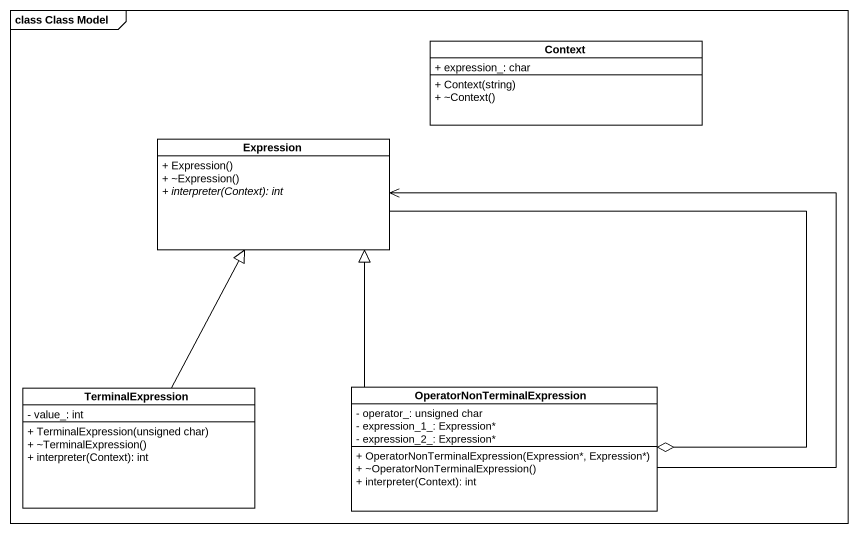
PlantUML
@startuml
mainframe class Class Model
hide circle
hide empty members
skinparam classAttributeIconSize 0
class Context {
  + expression_: char
  + Context(string)
  + ~Context()
}
class Expression {
  + Expression()
  + ~Expression()
  {abstract} + interpreter(Context): int
}
class TerminalExpression {
  - value_: int
  + TerminalExpression(unsigned char)
  + ~TerminalExpression()
  + interpreter(Context): int
}
class "OperatorNonTerminalExpression" as OperatorNonTerminalExpressio {
  - operator_: unsigned char
  - expression_1_: Expression*
  - expression_2_: Expression*
  + OperatorNonTerminalExpression(Expression*, Expression*)
  + ~OperatorNonTerminalExpression()
  + interpreter(Context): int
}
Expression --o OperatorNonTerminalExpressio
TerminalExpression -up-|> Expression
OperatorNonTerminalExpressio -up-> Expression
OperatorNonTerminalExpressio -up-|> Expression
@enduml
